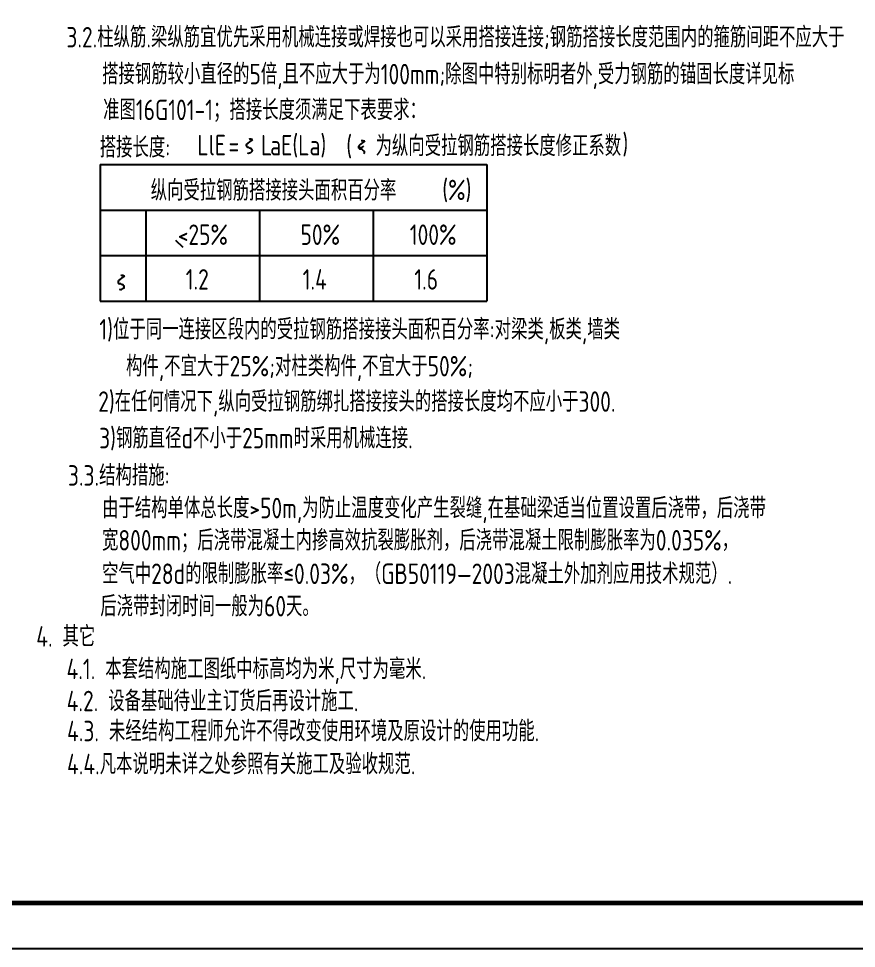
# Model space of a CAD drawing. Extents: x -307088 to 5640332, y -3541089 to -2181377.
# Drawn here: x 5535529 to 5553968, y -3063089 to -3042639 of the extents above; entities that cross this region are included whole.
import ezdxf

# ---------------------------------------------------------------- set-up
doc = ezdxf.new("R2010")
doc.units = 0
doc.header["$LTSCALE"] = 100
doc.header["$MEASUREMENT"] = 0
doc.layers.get('0').update_dxf_attribs({"linetype": 'CONTINUOUS'})
doc.layers.add('PUB_TITLE', color=4, linetype='CONTINUOUS')
doc.styles.add('_HZTXT', font='tssdeng.shx', dxfattribs={"width": 0.8, "bigfont": 'HZTXT.shx'})

msp = doc.modelspace()

# ---------------------------------------------------------------- linework, layer by layer
at = {"color": 0}
for p, q in [((5537327.3, -3045848.3), (5537327.3, -3048851.3)), ((5537327.3, -3045848.3), (5545835.8, -3045848.3)), ((5545835.8, -3045848.3), (5545835.8, -3048851.3)), ((5537327.3, -3046849.3), (5545835.8, -3046849.3)), ((5538328.3, -3046849.3), (5538328.3, -3048851.3)), ((5540830.8, -3046849.3), (5540830.8, -3048851.3)), ((5543333.3, -3046849.3), (5543333.3, -3048851.3)), ((5538978.9, -3047513.8), (5539146.8, -3047664.3)), ((5537327.3, -3047850.3), (5545835.8, -3047850.3)), ((5537327.3, -3048851.3), (5545835.8, -3048851.3))]:
    msp.add_line(p, q, dxfattribs=at)
for centre, radius, start, end in [((5540583.7, -3045430), 44.2, 143.88718, 256.67793), ((5540980.3, -3045825.8), 604, 120.13328, 135.70888), ((5540628.6, -3045403.8), 111.6, 64.2293, 104.57202), ((5543448.7, -3045860.8), 604, 120.13328, 135.70888), ((5543097, -3045438.9), 111.6, 64.2293, 104.57202), ((5540592.3, -3045510.7), 87.2, 251.01388, 317.92671), ((5540566.1, -3045589.6), 116.8, 39.64542, 86.39412), ((5540645, -3045542.1), 29.2, 292.16635, 67.83365), ((5543052.1, -3045465.1), 44.2, 143.88718, 256.67793), ((5543060.8, -3045387.1), 87.2, 251.01388, 317.92671), ((5543034.6, -3045624.6), 116.8, 39.64542, 86.39412), ((5543114.5, -3045577.1), 29.2, 292.16635, 67.83365), ((5537764.9, -3048428.9), 44.2, 143.88718, 256.67793), ((5538161.6, -3048824.6), 604, 120.13328, 135.70888), ((5537747.4, -3048588.5), 116.8, 39.64542, 86.39412), ((5537809.9, -3048402.7), 111.6, 64.2293, 104.57202), ((5537772.6, -3048509.6), 87.2, 251.01388, 317.92671), ((5537826.3, -3048541), 29.2, 292.16635, 67.83365)]:
    msp.add_arc(centre, radius, start, end, dxfattribs=at)
at = {"layer": 'PUB_TITLE'}
msp.add_lwpolyline([(5479576.3, -3063089.1), (5563676.3, -3063089.1), (5563676.3, -3003689.1), (5479576.3, -3003689.1)], close=True, dxfattribs=at)
at = {"layer": 'PUB_TITLE', "const_width": 100}
msp.add_lwpolyline([(5482076.3, -3062089.1), (5562676.3, -3062089.1), (5562676.3, -3004689.1), (5482076.3, -3004689.1)], close=True, dxfattribs=at)

# ---------------------------------------------------------------- texts
at = {"color": 0, "style": '_HZTXT', "width": 0.8}
for s, height, p in [('3.2.柱纵筋.梁纵筋宜优先采用机械连接或焊接也可以采用搭接连接;钢筋搭接长度范围内的箍筋间距不应大于', 450.45, (5536580.8, -3043273.7)), ('搭接钢筋较小直径的5倍,且不应大于为100mm;除图中特别标明者外,受力钢筋的锚固长度详见标', 450.45, (5537366.4, -3044085)), (' 准图16G101-1；搭接长度须满足下表要求：', 450.45, (5537170.2, -3044872.1)), ('搭接长度:', 450.45, (5537314.7, -3045696.5)), ('L', 450.5, (5539463, -3045647.2)), ('lE', 450.45, (5539712.8, -3045647.2)), ('L', 450.5, (5540863.4, -3045649.2)), ('aE(La)', 450.45, (5541064.6, -3045649.2)), ('(', 450.5, (5542740.4, -3045669.9)), (' 为纵向受拉钢筋搭接长度修正系数', 450.45, (5543166.3, -3045663.3)), (')', 450.5, (5548818.7, -3045625.6)), ('=', 450.5, (5540149.7, -3045647.2)), ('纵向受拉钢筋搭接接头面积百分率', 450.45, (5538436.9, -3046641.6)), ('(%)', 450.45, (5544853.6, -3046632.7)), ('<25%%%', 450.45, (5539031.7, -3047617)), ('50%', 450.45, (5541733.4, -3047617)), ('100%', 450.45, (5544138.8, -3047617)), ('1.2', 450.45, (5539206.9, -3048600)), ('1.4', 450.45, (5541780.4, -3048600)), ('1.6', 450.45, (5544237.9, -3048600)), ('1)位于同一连接区段内的受拉钢筋搭接接头面积百分率:对梁类,板类,墙类', 450.45, (5537306.2, -3049698.2)), ('构件,不宜大于25%;对柱类构件,不宜大于50%;', 450.45, (5537894, -3050509.1)), ('2)在任何情况下,纵向受拉钢筋绑扎搭接接头的搭接长度均不应小于300.', 450.45, (5537281.9, -3051287.6)), ('3)钢筋直径d不小于25mm时采用机械连接.', 450.45, (5537302, -3052091.3)), ('3.3.结构措施:', 450.45, (5536614.8, -3052912.4)), ('由于结构单体总长度>50m,为防止温度变化产生裂缝,在基础梁适当位置设置后浇带，后浇带', 450.45, (5537366.6, -3053629.1)), ('宽800mm；后浇带混凝土内掺高效抗裂膨胀剂，后浇带混凝土限制膨胀率为0.035%%%，', 450.45, (5537365.1, -3054338.4)), ('空气中28d的限制膨胀率≤0.03%%%，（GB50119—2003混凝土外加剂应用技术规范）.', 450.45, (5537365.1, -3055074.2)), ('后浇带封闭时间一般为60天。', 450.45, (5537327.2, -3055788.1)), ('4. 其它', 450.45, (5535917.7, -3056452.7)), ('4.1. 本套结构施工图纸中标高均为米,尺寸为毫米.', 450.45, (5536584.5, -3057167.7)), ('4.2. 设备基础待业主订货后再设计施工.', 450.45, (5536587.4, -3057872.8)), ('4.3. 未经结构工程师允许不得改变使用环境及原设计的使用功能.', 450.45, (5536595.4, -3058533.8)), ('4.4.凡本说明未详之处参照有关施工及验收规范.', 450.45, (5536594.8, -3059260))]:
    msp.add_text(s, height=height, dxfattribs=at).set_placement(p)

doc.saveas('drawing.dxf')
